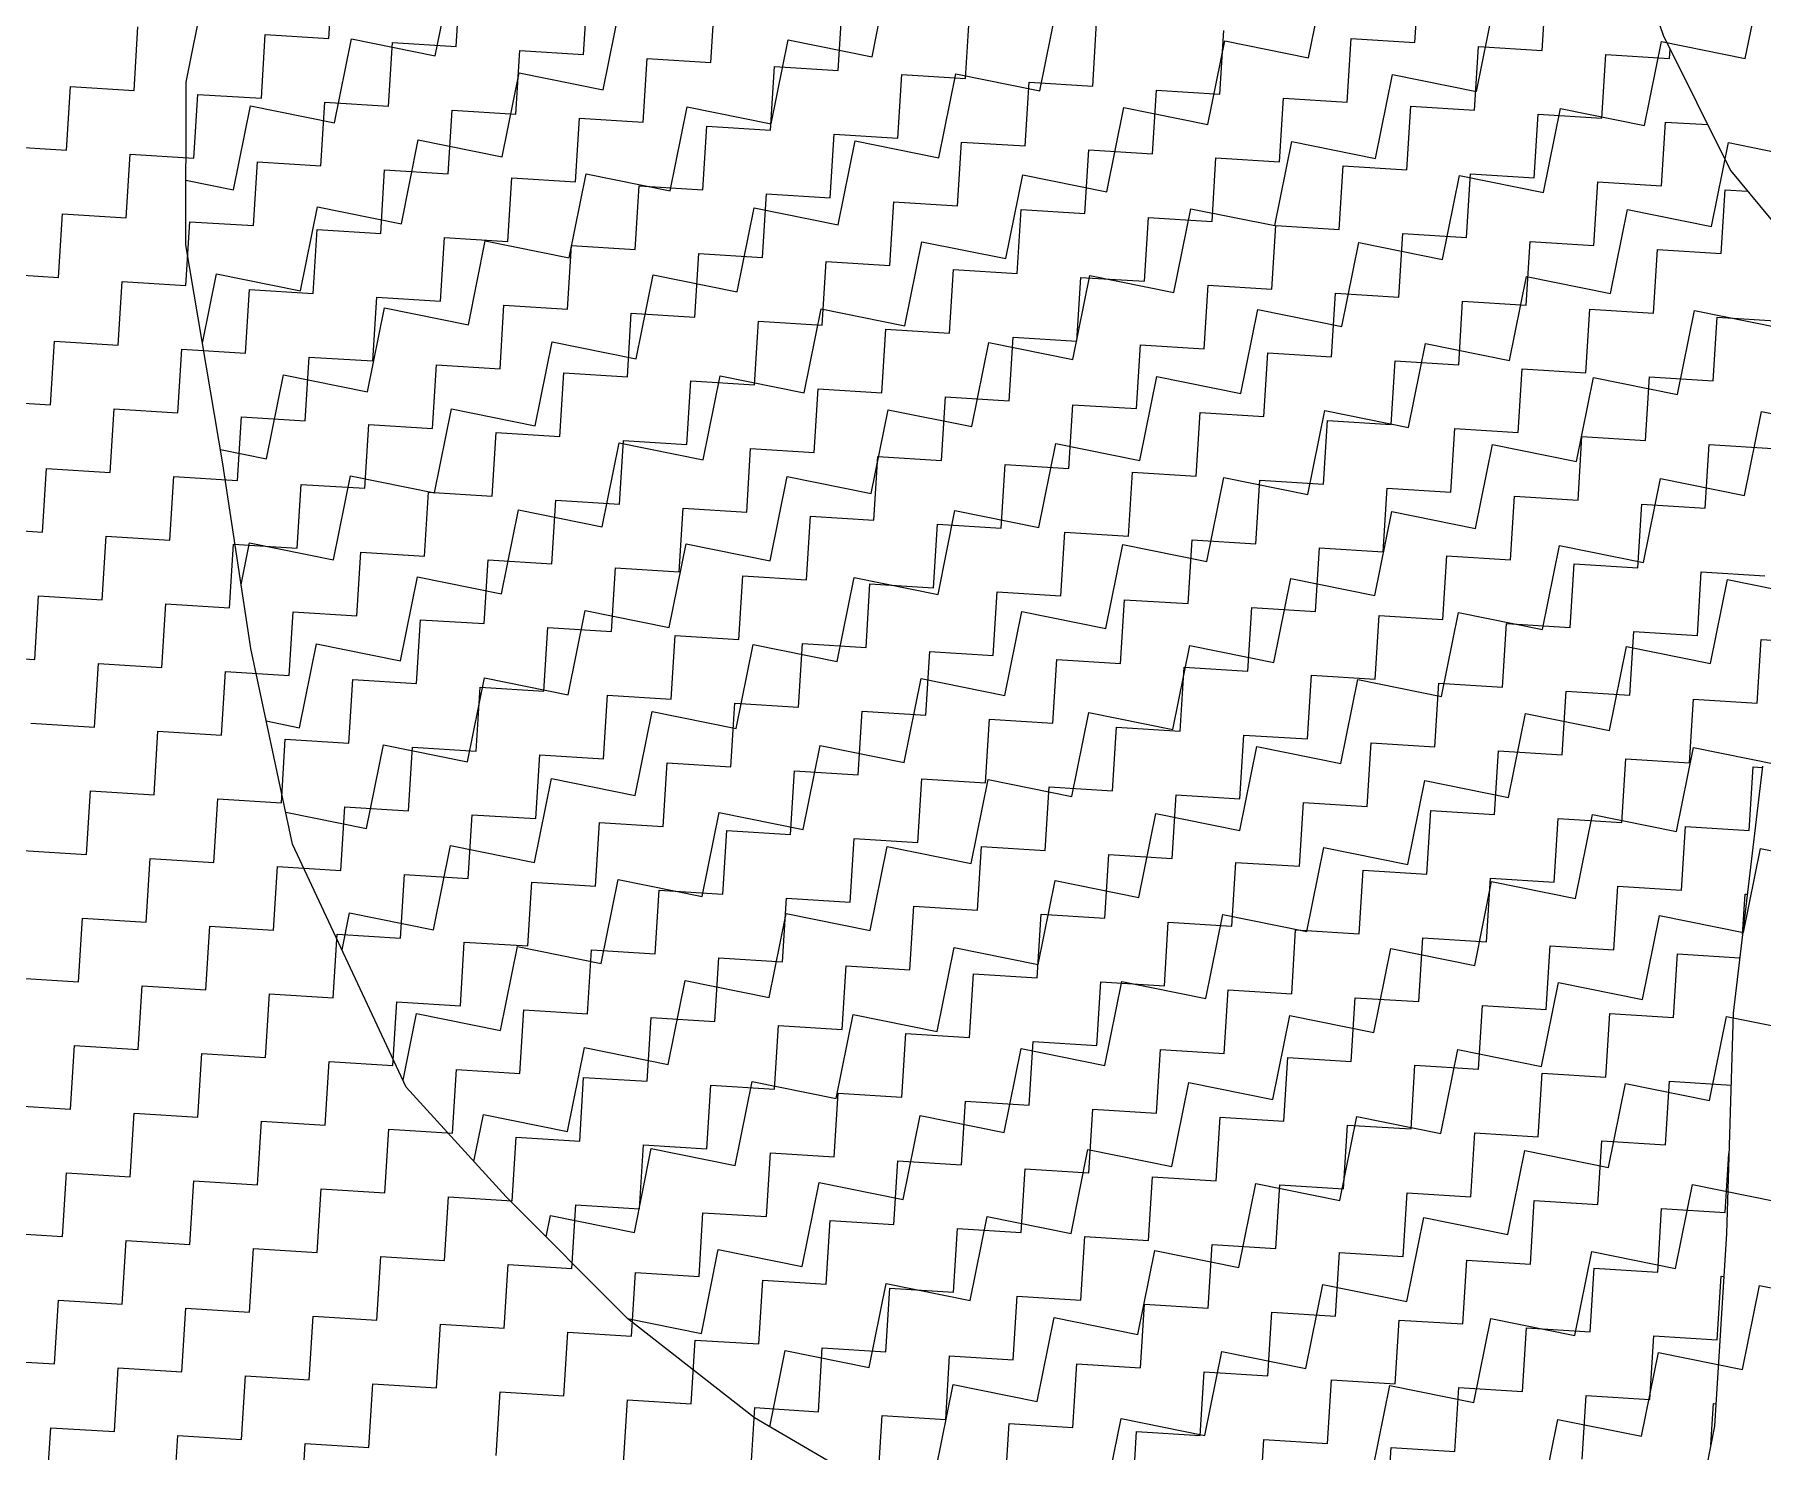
# Model space of a CAD drawing. Header units: metres. Extents: x 278801 to 279668, y 2074665 to 2075564.
# Drawn here: x 279615.87 to 279647.42, y 2075126.49 to 2075152.34 of the extents above; entities that cross this region are included whole.
import ezdxf

# ---------------------------------------------------------------- set-up
doc = ezdxf.new("R2010")
doc.units = ezdxf.units.M
doc.layers.add('POLY_HATCH', color=12, linetype='Continuous')

msp = doc.modelspace()

# ---------------------------------------------------------------- linework, layer by layer
at = {"layer": 'POLY_HATCH'}
for p, q in [((279644.535, 2075155.417), (279645.602, 2075152.327)), ((279618.638, 2075151.471), (279619.359, 2075155.038)), ((279645.602, 2075152.327), (279646.835, 2075149.856)), ((279618.632, 2075148.502), (279618.638, 2075151.471)), ((279646.835, 2075149.856), (279648.593, 2075147.731)), ((279619.309, 2075144.504), (279618.632, 2075148.502)), ((279619.816, 2075141.135), (279619.309, 2075144.504)), ((279620.58, 2075137.565), (279619.816, 2075141.135)), ((279647.417, 2075138.987), (279646.884, 2075134.485)), ((279622.656, 2075133.135), (279620.58, 2075137.565)), ((279646.884, 2075134.485), (279646.759, 2075130.462)), ((279624.48, 2075131.133), (279622.656, 2075133.135)), ((279626.703, 2075128.902), (279624.48, 2075131.133)), ((279646.759, 2075130.462), (279646.54, 2075126.948)), ((279629.013, 2075127.098), (279626.703, 2075128.902)), ((279634.861, 2075123.688), (279629.013, 2075127.098)), ((279646.54, 2075126.948), (279645.058, 2075119.357))]:
    msp.add_line(p, q, dxfattribs=at)
at = {"layer": 'POLY_HATCH', "linetype": 'Continuous'}
for p, q in [((279621.244, 2075152.265), (279621.317, 2075153.427)), ((279623.186, 2075151.951), (279623.496, 2075153.484)), ((279623.568, 2075152.12), (279623.641, 2075153.282)), ((279631.159, 2075151.934), (279631.468, 2075153.467)), ((279639.131, 2075151.917), (279639.441, 2075153.45)), ((279641.07, 2075152.195), (279641.143, 2075153.357)), ((279647.103, 2075151.901), (279647.413, 2075153.433)), ((279625.892, 2075151.975), (279625.965, 2075153.137)), ((279628.216, 2075151.83), (279628.289, 2075152.992)), ((279643.394, 2075152.05), (279643.467, 2075153.212)), ((279626.251, 2075151.332), (279626.561, 2075152.864)), ((279630.54, 2075151.685), (279630.613, 2075152.847)), ((279632.864, 2075151.54), (279632.936, 2075152.702)), ((279634.224, 2075151.315), (279634.533, 2075152.847)), ((279642.196, 2075151.298), (279642.506, 2075152.83)), ((279617.686, 2075151.321), (279617.758, 2075152.482)), ((279620.01, 2075151.176), (279620.082, 2075152.337)), ((279620.082, 2075152.337), (279621.244, 2075152.265)), ((279635.188, 2075151.395), (279635.26, 2075152.557)), ((279637.512, 2075151.25), (279637.584, 2075152.412)), ((279621.344, 2075150.729), (279621.654, 2075152.261)), ((279621.654, 2075152.261), (279623.186, 2075151.951)), ((279622.334, 2075151.031), (279622.406, 2075152.193)), ((279622.406, 2075152.193), (279623.568, 2075152.12)), ((279624.658, 2075150.886), (279624.73, 2075152.048)), ((279624.73, 2075152.048), (279625.892, 2075151.975)), ((279629.316, 2075150.712), (279629.626, 2075152.244)), ((279629.626, 2075152.244), (279631.159, 2075151.934)), ((279637.289, 2075150.695), (279637.599, 2075152.227)), ((279637.599, 2075152.227), (279639.131, 2075151.917)), ((279639.836, 2075151.105), (279639.908, 2075152.267)), ((279639.908, 2075152.267), (279641.07, 2075152.195)), ((279642.16, 2075150.96), (279642.232, 2075152.122)), ((279642.232, 2075152.122), (279643.394, 2075152.05)), ((279645.261, 2075150.678), (279645.571, 2075152.21)), ((279645.571, 2075152.21), (279647.103, 2075151.901)), ((279645.718, 2075151.905), (279645.729, 2075152.074)), ((279626.982, 2075150.741), (279627.054, 2075151.903)), ((279627.054, 2075151.903), (279628.216, 2075151.83)), ((279629.306, 2075150.596), (279629.378, 2075151.758)), ((279629.378, 2075151.758), (279630.54, 2075151.685)), ((279644.484, 2075150.815), (279644.556, 2075151.977)), ((279644.556, 2075151.977), (279645.718, 2075151.905)), ((279616.452, 2075150.231), (279616.524, 2075151.393)), ((279616.524, 2075151.393), (279617.686, 2075151.321)), ((279624.409, 2075150.109), (279624.719, 2075151.641)), ((279624.719, 2075151.641), (279626.251, 2075151.332)), ((279631.629, 2075150.451), (279631.702, 2075151.613)), ((279631.702, 2075151.613), (279632.864, 2075151.54)), ((279632.381, 2075150.092), (279632.691, 2075151.624)), ((279632.691, 2075151.624), (279634.224, 2075151.315)), ((279633.953, 2075150.306), (279634.026, 2075151.468)), ((279634.026, 2075151.468), (279635.188, 2075151.395)), ((279640.354, 2075150.075), (279640.664, 2075151.608)), ((279640.664, 2075151.608), (279642.196, 2075151.298)), ((279618.775, 2075150.086), (279618.848, 2075151.248)), ((279618.848, 2075151.248), (279620.01, 2075151.176)), ((279621.099, 2075149.941), (279621.172, 2075151.103)), ((279621.172, 2075151.103), (279622.334, 2075151.031)), ((279636.277, 2075150.161), (279636.35, 2075151.323)), ((279636.35, 2075151.323), (279637.512, 2075151.25)), ((279638.601, 2075150.016), (279638.674, 2075151.178)), ((279638.674, 2075151.178), (279639.836, 2075151.105)), ((279619.501, 2075149.506), (279619.811, 2075151.039)), ((279619.811, 2075151.039), (279621.344, 2075150.729)), ((279623.423, 2075149.796), (279623.496, 2075150.958)), ((279623.496, 2075150.958), (279624.658, 2075150.886)), ((279625.747, 2075149.651), (279625.82, 2075150.813)), ((279625.82, 2075150.813), (279626.982, 2075150.741)), ((279627.474, 2075149.489), (279627.784, 2075151.022)), ((279627.784, 2075151.022), (279629.316, 2075150.712)), ((279635.446, 2075149.472), (279635.756, 2075151.005)), ((279635.756, 2075151.005), (279637.289, 2075150.695)), ((279640.925, 2075149.871), (279640.998, 2075151.033)), ((279640.998, 2075151.033), (279642.16, 2075150.96)), ((279643.249, 2075149.726), (279643.322, 2075150.888)), ((279643.322, 2075150.888), (279644.484, 2075150.815)), ((279643.419, 2075149.455), (279643.729, 2075150.988)), ((279643.729, 2075150.988), (279645.261, 2075150.678)), ((279645.573, 2075149.581), (279645.646, 2075150.743)), ((279645.646, 2075150.743), (279646.417, 2075150.695)), ((279628.071, 2075149.506), (279628.144, 2075150.668)), ((279628.144, 2075150.668), (279629.306, 2075150.596)), ((279630.395, 2075149.361), (279630.468, 2075150.523)), ((279630.468, 2075150.523), (279631.629, 2075150.451)), ((279615.29, 2075150.304), (279616.452, 2075150.231)), ((279617.541, 2075148.997), (279617.613, 2075150.159)), ((279617.613, 2075150.159), (279618.775, 2075150.086)), ((279622.566, 2075148.886), (279622.876, 2075150.419)), ((279622.876, 2075150.419), (279624.409, 2075150.109)), ((279630.539, 2075148.869), (279630.849, 2075150.402)), ((279630.849, 2075150.402), (279632.381, 2075150.092)), ((279632.719, 2075149.216), (279632.791, 2075150.378)), ((279632.791, 2075150.378), (279633.953, 2075150.306)), ((279635.043, 2075149.071), (279635.115, 2075150.233)), ((279635.115, 2075150.233), (279636.277, 2075150.161)), ((279638.511, 2075148.852), (279638.821, 2075150.385)), ((279638.821, 2075150.385), (279640.354, 2075150.075)), ((279646.484, 2075148.835), (279646.794, 2075150.368)), ((279646.794, 2075150.368), (279648.326, 2075150.058)), ((279619.865, 2075148.852), (279619.937, 2075150.014)), ((279619.937, 2075150.014), (279621.099, 2075149.941)), ((279622.189, 2075148.707), (279622.261, 2075149.869)), ((279622.261, 2075149.869), (279623.423, 2075149.796)), ((279625.631, 2075148.266), (279625.941, 2075149.799)), ((279625.941, 2075149.799), (279627.474, 2075149.489)), ((279637.367, 2075148.926), (279637.439, 2075150.088)), ((279637.439, 2075150.088), (279638.601, 2075150.016)), ((279639.691, 2075148.781), (279639.763, 2075149.943)), ((279639.763, 2075149.943), (279640.925, 2075149.871)), ((279642.015, 2075148.636), (279642.087, 2075149.798)), ((279642.087, 2075149.798), (279643.249, 2075149.726)), ((279618.634, 2075149.681), (279619.501, 2075149.506)), ((279624.513, 2075148.562), (279624.585, 2075149.724)), ((279624.585, 2075149.724), (279625.747, 2075149.651)), ((279626.837, 2075148.417), (279626.909, 2075149.579)), ((279626.909, 2075149.579), (279628.071, 2075149.506)), ((279633.604, 2075148.25), (279633.914, 2075149.782)), ((279633.914, 2075149.782), (279635.446, 2075149.472)), ((279641.576, 2075148.233), (279641.886, 2075149.765)), ((279641.886, 2075149.765), (279643.419, 2075149.455)), ((279644.339, 2075148.491), (279644.411, 2075149.653)), ((279644.411, 2075149.653), (279645.573, 2075149.581)), ((279646.663, 2075148.346), (279646.735, 2075149.508)), ((279646.735, 2075149.508), (279647.144, 2075149.483)), ((279620.724, 2075147.664), (279621.034, 2075149.196)), ((279621.034, 2075149.196), (279622.566, 2075148.886)), ((279628.696, 2075147.647), (279629.006, 2075149.179)), ((279629.006, 2075149.179), (279630.539, 2075148.869)), ((279629.161, 2075148.272), (279629.233, 2075149.434)), ((279629.233, 2075149.434), (279630.395, 2075149.361)), ((279631.485, 2075148.127), (279631.557, 2075149.289)), ((279631.557, 2075149.289), (279632.719, 2075149.216)), ((279616.307, 2075147.907), (279616.379, 2075149.069)), ((279616.379, 2075149.069), (279617.541, 2075148.997)), ((279618.63, 2075147.762), (279618.703, 2075148.924)), ((279618.703, 2075148.924), (279619.865, 2075148.852)), ((279633.808, 2075147.982), (279633.881, 2075149.144)), ((279633.881, 2075149.144), (279635.043, 2075149.071)), ((279636.132, 2075147.837), (279636.205, 2075148.999)), ((279636.205, 2075148.999), (279637.367, 2075148.926)), ((279636.669, 2075147.63), (279636.979, 2075149.162)), ((279636.979, 2075149.162), (279638.511, 2075148.852)), ((279638.456, 2075147.692), (279638.529, 2075148.854)), ((279638.529, 2075148.854), (279639.691, 2075148.781)), ((279644.641, 2075147.613), (279644.951, 2075149.145)), ((279644.951, 2075149.145), (279646.484, 2075148.835)), ((279620.954, 2075147.617), (279621.027, 2075148.779)), ((279621.027, 2075148.779), (279622.189, 2075148.707)), ((279623.278, 2075147.472), (279623.351, 2075148.634)), ((279623.351, 2075148.634), (279624.513, 2075148.562)), ((279623.789, 2075147.044), (279624.099, 2075148.576)), ((279624.099, 2075148.576), (279625.631, 2075148.266)), ((279631.761, 2075147.027), (279632.071, 2075148.559)), ((279632.071, 2075148.559), (279633.604, 2075148.25)), ((279639.734, 2075147.01), (279640.044, 2075148.543)), ((279640.044, 2075148.543), (279641.576, 2075148.233)), ((279640.78, 2075147.547), (279640.853, 2075148.709)), ((279640.853, 2075148.709), (279642.015, 2075148.636)), ((279643.104, 2075147.402), (279643.177, 2075148.564)), ((279643.177, 2075148.564), (279644.339, 2075148.491)), ((279625.602, 2075147.327), (279625.675, 2075148.489)), ((279625.675, 2075148.489), (279626.837, 2075148.417)), ((279627.926, 2075147.182), (279627.999, 2075148.344)), ((279627.999, 2075148.344), (279629.161, 2075148.272)), ((279645.428, 2075147.257), (279645.501, 2075148.419)), ((279645.501, 2075148.419), (279646.663, 2075148.346)), ((279615.145, 2075147.98), (279616.307, 2075147.907)), ((279618.936, 2075146.709), (279619.191, 2075147.974)), ((279619.191, 2075147.974), (279620.724, 2075147.664)), ((279626.854, 2075146.424), (279627.164, 2075147.957)), ((279627.164, 2075147.957), (279628.696, 2075147.647)), ((279630.25, 2075147.037), (279630.323, 2075148.199)), ((279630.323, 2075148.199), (279631.485, 2075148.127)), ((279632.574, 2075146.892), (279632.646, 2075148.054)), ((279632.646, 2075148.054), (279633.808, 2075147.982)), ((279634.826, 2075146.407), (279635.136, 2075147.94)), ((279634.898, 2075146.747), (279634.97, 2075147.909)), ((279634.97, 2075147.909), (279636.132, 2075147.837)), ((279635.136, 2075147.94), (279636.669, 2075147.63)), ((279642.799, 2075146.39), (279643.109, 2075147.923)), ((279643.109, 2075147.923), (279644.641, 2075147.613)), ((279617.396, 2075146.673), (279617.469, 2075147.835)), ((279617.469, 2075147.835), (279618.63, 2075147.762)), ((279619.72, 2075146.528), (279619.792, 2075147.69)), ((279619.792, 2075147.69), (279620.954, 2075147.617)), ((279637.222, 2075146.602), (279637.294, 2075147.764)), ((279637.294, 2075147.764), (279638.456, 2075147.692)), ((279639.546, 2075146.457), (279639.618, 2075147.619)), ((279639.618, 2075147.619), (279640.78, 2075147.547)), ((279621.947, 2075145.821), (279622.256, 2075147.354)), ((279622.044, 2075146.383), (279622.116, 2075147.545)), ((279622.116, 2075147.545), (279623.278, 2075147.472)), ((279622.256, 2075147.354), (279623.789, 2075147.044)), ((279624.368, 2075146.238), (279624.44, 2075147.4)), ((279624.44, 2075147.4), (279625.602, 2075147.327)), ((279629.919, 2075145.804), (279630.229, 2075147.337)), ((279630.229, 2075147.337), (279631.761, 2075147.027)), ((279637.891, 2075145.787), (279638.201, 2075147.32)), ((279638.201, 2075147.32), (279639.734, 2075147.01)), ((279641.87, 2075146.312), (279641.942, 2075147.474)), ((279641.942, 2075147.474), (279643.104, 2075147.402)), ((279644.194, 2075146.167), (279644.266, 2075147.329)), ((279644.266, 2075147.329), (279645.428, 2075147.257)), ((279645.864, 2075145.77), (279646.174, 2075147.303)), ((279646.174, 2075147.303), (279647.706, 2075146.993)), ((279626.692, 2075146.093), (279626.764, 2075147.255)), ((279626.764, 2075147.255), (279627.926, 2075147.182)), ((279629.016, 2075145.948), (279629.088, 2075147.11)), ((279629.088, 2075147.11), (279630.25, 2075147.037)), ((279631.34, 2075145.803), (279631.412, 2075146.965)), ((279631.412, 2075146.965), (279632.574, 2075146.892)), ((279646.518, 2075146.023), (279646.59, 2075147.184)), ((279646.59, 2075147.184), (279647.752, 2075147.112)), ((279616.162, 2075145.583), (279616.234, 2075146.745)), ((279616.234, 2075146.745), (279617.396, 2075146.673)), ((279625.012, 2075145.201), (279625.321, 2075146.734)), ((279625.321, 2075146.734), (279626.854, 2075146.424)), ((279632.984, 2075145.185), (279633.294, 2075146.717)), ((279633.294, 2075146.717), (279634.826, 2075146.407)), ((279633.663, 2075145.658), (279633.736, 2075146.82)), ((279633.736, 2075146.82), (279634.898, 2075146.747)), ((279635.987, 2075145.513), (279636.06, 2075146.675)), ((279636.06, 2075146.675), (279637.222, 2075146.602)), ((279640.956, 2075145.168), (279641.266, 2075146.7)), ((279641.266, 2075146.7), (279642.799, 2075146.39)), ((279618.486, 2075145.438), (279618.558, 2075146.6)), ((279618.558, 2075146.6), (279619.72, 2075146.528)), ((279620.809, 2075145.293), (279620.882, 2075146.455)), ((279620.882, 2075146.455), (279622.044, 2075146.383)), ((279638.311, 2075145.368), (279638.384, 2075146.53)), ((279638.384, 2075146.53), (279639.546, 2075146.457)), ((279640.635, 2075145.223), (279640.708, 2075146.385)), ((279640.708, 2075146.385), (279641.87, 2075146.312)), ((279620.104, 2075144.599), (279620.414, 2075146.131)), ((279620.414, 2075146.131), (279621.947, 2075145.821)), ((279623.133, 2075145.148), (279623.206, 2075146.31)), ((279623.206, 2075146.31), (279624.368, 2075146.238)), ((279625.457, 2075145.003), (279625.53, 2075146.165)), ((279625.53, 2075146.165), (279626.692, 2075146.093)), ((279627.781, 2075144.858), (279627.854, 2075146.02)), ((279627.854, 2075146.02), (279629.016, 2075145.948)), ((279628.077, 2075144.582), (279628.387, 2075146.114)), ((279628.387, 2075146.114), (279629.919, 2075145.804)), ((279636.049, 2075144.565), (279636.359, 2075146.097)), ((279636.359, 2075146.097), (279637.891, 2075145.787)), ((279642.959, 2075145.078), (279643.032, 2075146.24)), ((279643.032, 2075146.24), (279644.194, 2075146.167)), ((279644.022, 2075144.548), (279644.331, 2075146.08)), ((279644.331, 2075146.08), (279645.864, 2075145.77)), ((279645.283, 2075144.933), (279645.356, 2075146.095)), ((279645.356, 2075146.095), (279646.518, 2075146.023)), ((279630.105, 2075144.713), (279630.178, 2075145.875)), ((279630.178, 2075145.875), (279631.34, 2075145.803)), ((279632.429, 2075144.568), (279632.502, 2075145.73)), ((279632.502, 2075145.73), (279633.663, 2075145.658)), ((279615, 2075145.656), (279616.162, 2075145.583)), ((279617.251, 2075144.349), (279617.324, 2075145.511)), ((279617.324, 2075145.511), (279618.486, 2075145.438)), ((279623.169, 2075143.979), (279623.479, 2075145.511)), ((279623.479, 2075145.511), (279625.012, 2075145.201)), ((279631.142, 2075143.962), (279631.452, 2075145.494)), ((279631.452, 2075145.494), (279632.984, 2075145.185)), ((279634.753, 2075144.423), (279634.825, 2075145.585)), ((279634.825, 2075145.585), (279635.987, 2075145.513)), ((279637.077, 2075144.278), (279637.149, 2075145.44)), ((279637.149, 2075145.44), (279638.311, 2075145.368)), ((279639.114, 2075143.945), (279639.424, 2075145.478)), ((279639.424, 2075145.478), (279640.956, 2075145.168)), ((279647.087, 2075143.928), (279647.396, 2075145.461)), ((279647.396, 2075145.461), (279648.929, 2075145.151)), ((279619.575, 2075144.204), (279619.647, 2075145.366)), ((279619.647, 2075145.366), (279620.809, 2075145.293)), ((279621.899, 2075144.059), (279621.971, 2075145.221)), ((279621.971, 2075145.221), (279623.133, 2075145.148)), ((279624.223, 2075143.914), (279624.295, 2075145.076)), ((279624.295, 2075145.076), (279625.457, 2075145.003)), ((279639.401, 2075144.133), (279639.473, 2075145.295)), ((279639.473, 2075145.295), (279640.635, 2075145.223)), ((279641.725, 2075143.989), (279641.797, 2075145.15)), ((279641.797, 2075145.15), (279642.959, 2075145.078)), ((279619.264, 2075144.768), (279620.104, 2075144.599)), ((279626.234, 2075143.359), (279626.544, 2075144.892)), ((279626.544, 2075144.892), (279628.077, 2075144.582)), ((279626.547, 2075143.769), (279626.619, 2075144.931)), ((279626.619, 2075144.931), (279627.781, 2075144.858)), ((279628.871, 2075143.624), (279628.943, 2075144.786)), ((279628.943, 2075144.786), (279630.105, 2075144.713)), ((279634.207, 2075143.342), (279634.517, 2075144.875)), ((279634.517, 2075144.875), (279636.049, 2075144.565)), ((279642.179, 2075143.325), (279642.489, 2075144.858)), ((279642.489, 2075144.858), (279644.022, 2075144.548)), ((279644.049, 2075143.844), (279644.121, 2075145.006)), ((279644.121, 2075145.006), (279645.283, 2075144.933)), ((279646.373, 2075143.699), (279646.445, 2075144.861)), ((279646.445, 2075144.861), (279647.607, 2075144.788)), ((279631.195, 2075143.479), (279631.267, 2075144.641)), ((279631.267, 2075144.641), (279632.429, 2075144.568)), ((279633.519, 2075143.334), (279633.591, 2075144.496)), ((279633.591, 2075144.496), (279634.753, 2075144.423)), ((279616.017, 2075143.259), (279616.089, 2075144.421)), ((279616.089, 2075144.421), (279617.251, 2075144.349)), ((279618.341, 2075143.114), (279618.413, 2075144.276)), ((279618.413, 2075144.276), (279619.575, 2075144.204)), ((279620.664, 2075142.969), (279620.737, 2075144.131)), ((279620.737, 2075144.131), (279621.899, 2075144.059)), ((279621.327, 2075142.756), (279621.637, 2075144.289)), ((279621.637, 2075144.289), (279623.169, 2075143.979)), ((279629.299, 2075142.739), (279629.609, 2075144.272)), ((279629.609, 2075144.272), (279631.142, 2075143.962)), ((279635.842, 2075143.189), (279635.915, 2075144.351)), ((279635.915, 2075144.351), (279637.077, 2075144.278)), ((279637.272, 2075142.722), (279637.582, 2075144.255)), ((279637.582, 2075144.255), (279639.114, 2075143.945)), ((279638.166, 2075143.044), (279638.239, 2075144.206)), ((279638.239, 2075144.206), (279639.401, 2075144.133)), ((279645.244, 2075142.705), (279645.554, 2075144.238)), ((279645.554, 2075144.238), (279647.087, 2075143.928)), ((279622.988, 2075142.824), (279623.061, 2075143.986)), ((279623.061, 2075143.986), (279624.223, 2075143.914)), ((279625.312, 2075142.679), (279625.385, 2075143.841)), ((279625.385, 2075143.841), (279626.547, 2075143.769)), ((279640.49, 2075142.899), (279640.563, 2075144.061)), ((279640.563, 2075144.061), (279641.725, 2075143.989)), ((279642.814, 2075142.754), (279642.887, 2075143.916)), ((279642.887, 2075143.916), (279644.049, 2075143.844)), ((279624.392, 2075142.136), (279624.702, 2075143.669)), ((279624.702, 2075143.669), (279626.234, 2075143.359)), ((279627.636, 2075142.534), (279627.709, 2075143.696)), ((279627.709, 2075143.696), (279628.871, 2075143.624)), ((279629.96, 2075142.389), (279630.033, 2075143.551)), ((279630.033, 2075143.551), (279631.195, 2075143.479)), ((279632.364, 2075142.12), (279632.674, 2075143.652)), ((279632.674, 2075143.652), (279634.207, 2075143.342)), ((279640.337, 2075142.103), (279640.647, 2075143.635)), ((279640.647, 2075143.635), (279642.179, 2075143.325)), ((279645.138, 2075142.609), (279645.211, 2075143.771)), ((279645.211, 2075143.771), (279646.373, 2075143.699)), ((279614.855, 2075143.332), (279616.017, 2075143.259)), ((279617.106, 2075142.025), (279617.179, 2075143.187)), ((279617.179, 2075143.187), (279618.341, 2075143.114)), ((279632.284, 2075142.244), (279632.357, 2075143.406)), ((279632.357, 2075143.406), (279633.519, 2075143.334)), ((279634.608, 2075142.1), (279634.68, 2075143.261)), ((279634.68, 2075143.261), (279635.842, 2075143.189)), ((279619.43, 2075141.88), (279619.503, 2075143.042)), ((279619.503, 2075143.042), (279620.664, 2075142.969)), ((279619.64, 2075142.305), (279619.794, 2075143.066)), ((279619.794, 2075143.066), (279621.327, 2075142.756)), ((279621.754, 2075141.735), (279621.826, 2075142.897)), ((279621.826, 2075142.897), (279622.988, 2075142.824)), ((279627.457, 2075141.517), (279627.767, 2075143.049)), ((279627.767, 2075143.049), (279629.299, 2075142.739)), ((279635.429, 2075141.5), (279635.739, 2075143.032)), ((279635.739, 2075143.032), (279637.272, 2075142.722)), ((279636.932, 2075141.955), (279637.004, 2075143.117)), ((279637.004, 2075143.117), (279638.166, 2075143.044)), ((279639.256, 2075141.81), (279639.328, 2075142.972)), ((279639.328, 2075142.972), (279640.49, 2075142.899)), ((279643.402, 2075141.483), (279643.712, 2075143.015)), ((279643.712, 2075143.015), (279645.244, 2075142.705)), ((279624.078, 2075141.59), (279624.15, 2075142.752)), ((279624.15, 2075142.752), (279625.312, 2075142.679)), ((279626.402, 2075141.445), (279626.474, 2075142.607)), ((279626.474, 2075142.607), (279627.636, 2075142.534)), ((279641.58, 2075141.665), (279641.652, 2075142.827)), ((279641.652, 2075142.827), (279642.814, 2075142.754)), ((279643.904, 2075141.52), (279643.976, 2075142.682)), ((279643.976, 2075142.682), (279645.138, 2075142.609)), ((279622.549, 2075140.914), (279622.859, 2075142.446)), ((279622.859, 2075142.446), (279624.392, 2075142.136)), ((279628.726, 2075141.3), (279628.798, 2075142.462)), ((279628.798, 2075142.462), (279629.96, 2075142.389)), ((279630.522, 2075140.897), (279630.832, 2075142.429)), ((279630.832, 2075142.429), (279632.364, 2075142.12)), ((279631.05, 2075141.155), (279631.122, 2075142.317)), ((279631.122, 2075142.317), (279632.284, 2075142.244)), ((279638.494, 2075140.88), (279638.804, 2075142.412)), ((279638.804, 2075142.412), (279640.337, 2075142.103)), ((279646.228, 2075141.375), (279646.3, 2075142.537)), ((279646.3, 2075142.537), (279647.462, 2075142.464)), ((279646.467, 2075140.863), (279646.777, 2075142.396)), ((279646.777, 2075142.396), (279648.309, 2075142.086)), ((279615.872, 2075140.935), (279615.944, 2075142.097)), ((279615.944, 2075142.097), (279617.106, 2075142.025)), ((279618.196, 2075140.79), (279618.268, 2075141.952)), ((279618.268, 2075141.952), (279619.43, 2075141.88)), ((279633.374, 2075141.01), (279633.446, 2075142.172)), ((279633.446, 2075142.172), (279634.608, 2075142.1)), ((279635.697, 2075140.865), (279635.77, 2075142.027)), ((279635.77, 2075142.027), (279636.932, 2075141.955)), ((279620.519, 2075140.645), (279620.592, 2075141.807)), ((279620.592, 2075141.807), (279621.754, 2075141.735)), ((279622.843, 2075140.5), (279622.916, 2075141.662)), ((279622.916, 2075141.662), (279624.078, 2075141.59)), ((279625.614, 2075140.294), (279625.924, 2075141.827)), ((279625.924, 2075141.827), (279627.457, 2075141.517)), ((279633.587, 2075140.277), (279633.897, 2075141.81)), ((279633.897, 2075141.81), (279635.429, 2075141.5)), ((279638.021, 2075140.72), (279638.094, 2075141.882)), ((279638.094, 2075141.882), (279639.256, 2075141.81)), ((279640.345, 2075140.575), (279640.418, 2075141.737)), ((279640.418, 2075141.737), (279641.58, 2075141.665)), ((279641.559, 2075140.26), (279641.869, 2075141.793)), ((279641.869, 2075141.793), (279643.402, 2075141.483)), ((279642.669, 2075140.43), (279642.742, 2075141.592)), ((279642.742, 2075141.592), (279643.904, 2075141.52)), ((279625.167, 2075140.355), (279625.24, 2075141.517)), ((279625.24, 2075141.517), (279626.402, 2075141.445)), ((279627.491, 2075140.21), (279627.564, 2075141.372)), ((279627.564, 2075141.372), (279628.726, 2075141.3)), ((279644.993, 2075140.285), (279645.066, 2075141.447)), ((279645.066, 2075141.447), (279646.228, 2075141.375)), ((279647.317, 2075140.14), (279647.39, 2075141.302)), ((279647.39, 2075141.302), (279648.299, 2075141.245)), ((279614.71, 2075141.008), (279615.872, 2075140.935)), ((279620.707, 2075139.691), (279621.017, 2075141.224)), ((279621.017, 2075141.224), (279622.549, 2075140.914)), ((279628.679, 2075139.674), (279628.989, 2075141.207)), ((279628.989, 2075141.207), (279630.522, 2075140.897)), ((279629.815, 2075140.066), (279629.888, 2075141.227)), ((279629.888, 2075141.227), (279631.05, 2075141.155)), ((279632.139, 2075139.921), (279632.212, 2075141.083)), ((279632.212, 2075141.083), (279633.374, 2075141.01)), ((279636.652, 2075139.657), (279636.962, 2075141.19)), ((279636.962, 2075141.19), (279638.494, 2075140.88)), ((279644.624, 2075139.64), (279644.934, 2075141.173)), ((279644.934, 2075141.173), (279646.467, 2075140.863)), ((279616.961, 2075139.701), (279617.034, 2075140.863)), ((279617.034, 2075140.863), (279618.196, 2075140.79)), ((279619.285, 2075139.556), (279619.358, 2075140.718)), ((279619.358, 2075140.718), (279620.519, 2075140.645)), ((279634.463, 2075139.776), (279634.536, 2075140.938)), ((279634.536, 2075140.938), (279635.697, 2075140.865)), ((279636.787, 2075139.631), (279636.859, 2075140.793)), ((279636.859, 2075140.793), (279638.021, 2075140.72)), ((279639.111, 2075139.486), (279639.183, 2075140.648)), ((279639.183, 2075140.648), (279640.345, 2075140.575)), ((279621.609, 2075139.411), (279621.681, 2075140.573)), ((279621.681, 2075140.573), (279622.843, 2075140.5)), ((279623.772, 2075139.071), (279624.082, 2075140.604)), ((279623.933, 2075139.266), (279624.005, 2075140.428)), ((279624.005, 2075140.428), (279625.167, 2075140.355)), ((279624.082, 2075140.604), (279625.614, 2075140.294)), ((279631.744, 2075139.055), (279632.054, 2075140.587)), ((279632.054, 2075140.587), (279633.587, 2075140.277)), ((279639.717, 2075139.038), (279640.027, 2075140.57)), ((279640.027, 2075140.57), (279641.559, 2075140.26)), ((279641.435, 2075139.341), (279641.507, 2075140.503)), ((279641.507, 2075140.503), (279642.669, 2075140.43)), ((279643.759, 2075139.196), (279643.831, 2075140.358)), ((279643.831, 2075140.358), (279644.993, 2075140.285)), ((279626.257, 2075139.121), (279626.329, 2075140.283)), ((279626.329, 2075140.283), (279627.491, 2075140.21)), ((279628.581, 2075138.976), (279628.653, 2075140.138)), ((279628.653, 2075140.138), (279629.815, 2075140.066)), ((279646.083, 2075139.051), (279646.155, 2075140.213)), ((279646.155, 2075140.213), (279647.317, 2075140.14)), ((279615.799, 2075139.773), (279616.961, 2075139.701)), ((279620.099, 2075139.814), (279620.707, 2075139.691)), ((279626.837, 2075138.452), (279627.147, 2075139.984)), ((279627.147, 2075139.984), (279628.679, 2075139.674)), ((279630.905, 2075138.831), (279630.977, 2075139.993)), ((279630.977, 2075139.993), (279632.139, 2075139.921)), ((279633.229, 2075138.686), (279633.301, 2075139.848)), ((279633.301, 2075139.848), (279634.463, 2075139.776)), ((279634.81, 2075138.435), (279635.119, 2075139.967)), ((279635.119, 2075139.967), (279636.652, 2075139.657)), ((279635.552, 2075138.541), (279635.625, 2075139.703)), ((279635.625, 2075139.703), (279636.787, 2075139.631)), ((279642.782, 2075138.418), (279643.092, 2075139.95)), ((279643.092, 2075139.95), (279644.624, 2075139.64)), ((279618.051, 2075138.466), (279618.123, 2075139.628)), ((279618.123, 2075139.628), (279619.285, 2075139.556)), ((279620.375, 2075138.321), (279620.447, 2075139.483)), ((279620.447, 2075139.483), (279621.609, 2075139.411)), ((279637.876, 2075138.396), (279637.949, 2075139.558)), ((279637.949, 2075139.558), (279639.111, 2075139.486)), ((279640.2, 2075138.251), (279640.273, 2075139.413)), ((279640.273, 2075139.413), (279641.435, 2075139.341)), ((279621.93, 2075137.849), (279622.24, 2075139.381)), ((279622.24, 2075139.381), (279623.772, 2075139.071)), ((279622.698, 2075138.177), (279622.771, 2075139.338)), ((279622.771, 2075139.338), (279623.933, 2075139.266)), ((279625.022, 2075138.032), (279625.095, 2075139.194)), ((279625.095, 2075139.194), (279626.257, 2075139.121)), ((279629.902, 2075137.832), (279630.212, 2075139.364)), ((279630.212, 2075139.364), (279631.744, 2075139.055)), ((279637.875, 2075137.815), (279638.184, 2075139.347)), ((279638.184, 2075139.347), (279639.717, 2075139.038)), ((279642.524, 2075138.106), (279642.597, 2075139.268)), ((279642.597, 2075139.268), (279643.759, 2075139.196)), ((279644.848, 2075137.961), (279644.921, 2075139.123)), ((279644.921, 2075139.123), (279646.083, 2075139.051)), ((279645.847, 2075137.798), (279646.157, 2075139.331)), ((279646.157, 2075139.331), (279647.689, 2075139.021)), ((279624.995, 2075137.229), (279625.305, 2075138.762)), ((279625.305, 2075138.762), (279626.837, 2075138.452)), ((279627.346, 2075137.887), (279627.419, 2075139.049)), ((279627.419, 2075139.049), (279628.581, 2075138.976)), ((279629.67, 2075137.742), (279629.743, 2075138.904)), ((279629.743, 2075138.904), (279630.905, 2075138.831)), ((279631.994, 2075137.597), (279632.067, 2075138.759)), ((279632.067, 2075138.759), (279633.229, 2075138.686)), ((279647.172, 2075137.816), (279647.245, 2075138.978)), ((279647.245, 2075138.978), (279647.415, 2075138.968)), ((279616.816, 2075137.377), (279616.889, 2075138.539)), ((279616.889, 2075138.539), (279618.051, 2075138.466)), ((279632.967, 2075137.212), (279633.277, 2075138.745)), ((279633.277, 2075138.745), (279634.81, 2075138.435)), ((279634.318, 2075137.452), (279634.391, 2075138.614)), ((279634.391, 2075138.614), (279635.552, 2075138.541)), ((279636.642, 2075137.307), (279636.714, 2075138.469)), ((279636.714, 2075138.469), (279637.876, 2075138.396)), ((279640.94, 2075137.195), (279641.249, 2075138.728)), ((279641.249, 2075138.728), (279642.782, 2075138.418)), ((279619.14, 2075137.232), (279619.213, 2075138.394)), ((279619.213, 2075138.394), (279620.375, 2075138.321)), ((279620.456, 2075138.147), (279621.93, 2075137.849)), ((279621.464, 2075137.087), (279621.536, 2075138.249)), ((279621.536, 2075138.249), (279622.698, 2075138.177)), ((279628.06, 2075136.609), (279628.37, 2075138.142)), ((279628.37, 2075138.142), (279629.902, 2075137.832)), ((279636.032, 2075136.592), (279636.342, 2075138.125)), ((279636.342, 2075138.125), (279637.875, 2075137.815)), ((279638.966, 2075137.162), (279639.038, 2075138.324)), ((279639.038, 2075138.324), (279640.2, 2075138.251)), ((279641.29, 2075137.017), (279641.362, 2075138.179)), ((279641.362, 2075138.179), (279642.524, 2075138.106)), ((279623.788, 2075136.942), (279623.86, 2075138.104)), ((279623.86, 2075138.104), (279625.022, 2075138.032)), ((279626.112, 2075136.797), (279626.184, 2075137.959)), ((279626.184, 2075137.959), (279627.346, 2075137.887)), ((279628.436, 2075136.652), (279628.508, 2075137.814)), ((279628.508, 2075137.814), (279629.67, 2075137.742)), ((279643.614, 2075136.872), (279643.686, 2075138.034)), ((279643.686, 2075138.034), (279644.848, 2075137.961)), ((279644.005, 2075136.575), (279644.314, 2075138.108)), ((279644.314, 2075138.108), (279645.847, 2075137.798)), ((279645.938, 2075136.727), (279646.01, 2075137.889)), ((279646.01, 2075137.889), (279647.172, 2075137.816)), ((279623.152, 2075136.006), (279623.462, 2075137.539)), ((279623.462, 2075137.539), (279624.995, 2075137.229)), ((279630.76, 2075136.507), (279630.832, 2075137.669)), ((279630.832, 2075137.669), (279631.994, 2075137.597)), ((279631.125, 2075135.989), (279631.435, 2075137.522)), ((279631.435, 2075137.522), (279632.967, 2075137.212)), ((279633.084, 2075136.362), (279633.156, 2075137.524)), ((279633.156, 2075137.524), (279634.318, 2075137.452)), ((279639.097, 2075135.973), (279639.407, 2075137.505)), ((279639.407, 2075137.505), (279640.94, 2075137.195)), ((279615.654, 2075137.449), (279616.816, 2075137.377)), ((279617.906, 2075136.143), (279617.978, 2075137.304)), ((279617.978, 2075137.304), (279619.14, 2075137.232)), ((279635.408, 2075136.217), (279635.48, 2075137.379)), ((279635.48, 2075137.379), (279636.642, 2075137.307)), ((279637.731, 2075136.072), (279637.804, 2075137.234)), ((279637.804, 2075137.234), (279638.966, 2075137.162)), ((279647.07, 2075135.956), (279647.379, 2075137.488)), ((279647.379, 2075137.488), (279648.912, 2075137.178)), ((279620.23, 2075135.998), (279620.302, 2075137.16)), ((279620.302, 2075137.16), (279621.464, 2075137.087)), ((279622.553, 2075135.853), (279622.626, 2075137.015)), ((279622.626, 2075137.015), (279623.788, 2075136.942)), ((279624.877, 2075135.708), (279624.95, 2075136.87)), ((279624.95, 2075136.87), (279626.112, 2075136.797)), ((279626.217, 2075135.387), (279626.527, 2075136.919)), ((279626.527, 2075136.919), (279628.06, 2075136.609)), ((279634.19, 2075135.37), (279634.5, 2075136.902)), ((279634.5, 2075136.902), (279636.032, 2075136.592)), ((279640.055, 2075135.927), (279640.128, 2075137.089)), ((279640.128, 2075137.089), (279641.29, 2075137.017)), ((279642.162, 2075135.353), (279642.472, 2075136.885)), ((279642.379, 2075135.782), (279642.452, 2075136.944)), ((279642.452, 2075136.944), (279643.614, 2075136.872)), ((279642.472, 2075136.885), (279644.005, 2075136.575)), ((279627.201, 2075135.563), (279627.274, 2075136.725)), ((279627.274, 2075136.725), (279628.436, 2075136.652)), ((279629.525, 2075135.418), (279629.598, 2075136.58)), ((279629.598, 2075136.58), (279630.76, 2075136.507)), ((279644.703, 2075135.637), (279644.776, 2075136.799)), ((279644.776, 2075136.799), (279645.938, 2075136.727)), ((279647.054, 2075135.918), (279647.1, 2075136.654)), ((279647.1, 2075136.654), (279647.141, 2075136.652)), ((279621.483, 2075135.639), (279621.62, 2075136.316)), ((279621.62, 2075136.316), (279623.152, 2075136.006)), ((279629.282, 2075134.767), (279629.592, 2075136.299)), ((279629.592, 2075136.299), (279631.125, 2075135.989)), ((279631.849, 2075135.273), (279631.922, 2075136.435)), ((279631.922, 2075136.435), (279633.084, 2075136.362)), ((279634.173, 2075135.128), (279634.246, 2075136.29)), ((279634.246, 2075136.29), (279635.408, 2075136.217)), ((279637.255, 2075134.75), (279637.565, 2075136.282)), ((279637.565, 2075136.282), (279639.097, 2075135.973)), ((279645.227, 2075134.733), (279645.537, 2075136.266)), ((279645.537, 2075136.266), (279647.07, 2075135.956)), ((279616.671, 2075135.053), (279616.744, 2075136.215)), ((279616.744, 2075136.215), (279617.906, 2075136.143)), ((279618.995, 2075134.908), (279619.068, 2075136.07)), ((279619.068, 2075136.07), (279620.23, 2075135.998)), ((279621.319, 2075134.763), (279621.392, 2075135.925)), ((279621.392, 2075135.925), (279622.553, 2075135.853)), ((279636.497, 2075134.983), (279636.569, 2075136.145)), ((279636.569, 2075136.145), (279637.731, 2075136.072)), ((279638.821, 2075134.838), (279638.893, 2075136)), ((279638.893, 2075136), (279640.055, 2075135.927)), ((279623.643, 2075134.618), (279623.715, 2075135.78)), ((279623.715, 2075135.78), (279624.877, 2075135.708)), ((279624.375, 2075134.164), (279624.685, 2075135.697)), ((279624.685, 2075135.697), (279626.217, 2075135.387)), ((279625.967, 2075134.473), (279626.039, 2075135.635)), ((279626.039, 2075135.635), (279627.201, 2075135.563)), ((279632.347, 2075134.147), (279632.657, 2075135.68)), ((279632.657, 2075135.68), (279634.19, 2075135.37)), ((279640.32, 2075134.13), (279640.63, 2075135.663)), ((279640.63, 2075135.663), (279642.162, 2075135.353)), ((279641.145, 2075134.693), (279641.217, 2075135.855)), ((279641.217, 2075135.855), (279642.379, 2075135.782)), ((279643.469, 2075134.548), (279643.541, 2075135.71)), ((279643.541, 2075135.71), (279644.703, 2075135.637)), ((279628.291, 2075134.328), (279628.363, 2075135.49)), ((279628.363, 2075135.49), (279629.525, 2075135.418)), ((279630.615, 2075134.183), (279630.687, 2075135.345)), ((279630.687, 2075135.345), (279631.849, 2075135.273)), ((279645.793, 2075134.403), (279645.865, 2075135.565)), ((279645.865, 2075135.565), (279647.003, 2075135.494)), ((279615.509, 2075135.126), (279616.671, 2075135.053)), ((279617.761, 2075133.819), (279617.833, 2075134.981)), ((279617.833, 2075134.981), (279618.995, 2075134.908)), ((279627.44, 2075133.544), (279627.75, 2075135.077)), ((279627.75, 2075135.077), (279629.282, 2075134.767)), ((279632.939, 2075134.038), (279633.011, 2075135.2)), ((279633.011, 2075135.2), (279634.173, 2075135.128)), ((279635.263, 2075133.893), (279635.335, 2075135.055)), ((279635.335, 2075135.055), (279636.497, 2075134.983)), ((279635.412, 2075133.527), (279635.722, 2075135.06)), ((279635.722, 2075135.06), (279637.255, 2075134.75)), ((279643.385, 2075133.51), (279643.695, 2075135.043)), ((279643.695, 2075135.043), (279645.227, 2075134.733)), ((279620.085, 2075133.674), (279620.157, 2075134.836)), ((279620.157, 2075134.836), (279621.319, 2075134.763)), ((279622.409, 2075133.529), (279622.481, 2075134.691)), ((279622.481, 2075134.691), (279623.643, 2075134.618)), ((279637.586, 2075133.748), (279637.659, 2075134.91)), ((279637.659, 2075134.91), (279638.821, 2075134.838)), ((279639.91, 2075133.603), (279639.983, 2075134.765)), ((279639.983, 2075134.765), (279641.145, 2075134.693)), ((279622.597, 2075133.261), (279622.842, 2075134.474)), ((279622.842, 2075134.474), (279624.375, 2075134.164)), ((279624.732, 2075133.384), (279624.805, 2075134.546)), ((279624.805, 2075134.546), (279625.967, 2075134.473)), ((279627.056, 2075133.239), (279627.129, 2075134.401)), ((279627.129, 2075134.401), (279628.291, 2075134.328)), ((279630.505, 2075132.924), (279630.815, 2075134.457)), ((279630.815, 2075134.457), (279632.347, 2075134.147)), ((279638.477, 2075132.908), (279638.787, 2075134.44)), ((279638.787, 2075134.44), (279640.32, 2075134.13)), ((279642.234, 2075133.458), (279642.307, 2075134.62)), ((279642.307, 2075134.62), (279643.469, 2075134.548)), ((279644.558, 2075133.313), (279644.631, 2075134.475)), ((279644.631, 2075134.475), (279645.793, 2075134.403)), ((279646.45, 2075132.891), (279646.76, 2075134.423)), ((279646.76, 2075134.423), (279648.292, 2075134.113)), ((279629.38, 2075133.094), (279629.453, 2075134.256)), ((279629.453, 2075134.256), (279630.615, 2075134.183)), ((279631.704, 2075132.949), (279631.777, 2075134.111)), ((279631.777, 2075134.111), (279632.939, 2075134.038)), ((279616.526, 2075132.729), (279616.599, 2075133.891)), ((279616.599, 2075133.891), (279617.761, 2075133.819)), ((279618.85, 2075132.584), (279618.923, 2075133.746)), ((279618.923, 2075133.746), (279620.085, 2075133.674)), ((279625.598, 2075132.322), (279625.907, 2075133.854)), ((279625.907, 2075133.854), (279627.44, 2075133.544)), ((279633.57, 2075132.305), (279633.88, 2075133.837)), ((279633.88, 2075133.837), (279635.412, 2075133.527)), ((279634.028, 2075132.804), (279634.101, 2075133.966)), ((279634.101, 2075133.966), (279635.263, 2075133.893)), ((279636.352, 2075132.659), (279636.425, 2075133.821)), ((279636.425, 2075133.821), (279637.586, 2075133.748)), ((279641.542, 2075132.288), (279641.852, 2075133.82)), ((279641.852, 2075133.82), (279643.385, 2075133.51)), ((279621.174, 2075132.439), (279621.247, 2075133.601)), ((279621.247, 2075133.601), (279622.409, 2075133.529)), ((279623.498, 2075132.294), (279623.57, 2075133.456)), ((279623.57, 2075133.456), (279624.732, 2075133.384)), ((279638.676, 2075132.514), (279638.748, 2075133.676)), ((279638.748, 2075133.676), (279639.91, 2075133.603)), ((279641, 2075132.369), (279641.072, 2075133.531)), ((279641.072, 2075133.531), (279642.234, 2075133.458)), ((279625.822, 2075132.149), (279625.894, 2075133.311)), ((279625.894, 2075133.311), (279627.056, 2075133.239)), ((279628.146, 2075132.004), (279628.218, 2075133.166)), ((279628.218, 2075133.166), (279629.38, 2075133.094)), ((279628.663, 2075131.702), (279628.972, 2075133.234)), ((279628.972, 2075133.234), (279630.505, 2075132.924)), ((279636.635, 2075131.685), (279636.945, 2075133.217)), ((279636.945, 2075133.217), (279638.477, 2075132.908)), ((279643.324, 2075132.224), (279643.396, 2075133.386)), ((279643.396, 2075133.386), (279644.558, 2075133.313)), ((279644.607, 2075131.668), (279644.917, 2075133.2)), ((279644.917, 2075133.2), (279646.45, 2075132.891)), ((279645.648, 2075132.079), (279645.72, 2075133.241)), ((279645.72, 2075133.241), (279646.843, 2075133.171)), ((279615.364, 2075132.802), (279616.526, 2075132.729)), ((279630.47, 2075131.859), (279630.542, 2075133.021)), ((279630.542, 2075133.021), (279631.704, 2075132.949)), ((279632.794, 2075131.714), (279632.866, 2075132.876)), ((279632.866, 2075132.876), (279634.028, 2075132.804)), ((279617.616, 2075131.495), (279617.688, 2075132.657)), ((279617.688, 2075132.657), (279618.85, 2075132.584)), ((279619.94, 2075131.35), (279620.012, 2075132.512)), ((279620.012, 2075132.512), (279621.174, 2075132.439)), ((279623.892, 2075131.778), (279624.065, 2075132.631)), ((279624.065, 2075132.631), (279625.598, 2075132.322)), ((279631.728, 2075131.082), (279632.037, 2075132.615)), ((279632.037, 2075132.615), (279633.57, 2075132.305)), ((279635.118, 2075131.569), (279635.19, 2075132.731)), ((279635.19, 2075132.731), (279636.352, 2075132.659)), ((279637.442, 2075131.424), (279637.514, 2075132.586)), ((279637.514, 2075132.586), (279638.676, 2075132.514)), ((279639.7, 2075131.065), (279640.01, 2075132.598)), ((279640.01, 2075132.598), (279641.542, 2075132.288)), ((279622.264, 2075131.205), (279622.336, 2075132.367)), ((279622.336, 2075132.367), (279623.498, 2075132.294)), ((279624.587, 2075131.06), (279624.66, 2075132.222)), ((279624.66, 2075132.222), (279625.822, 2075132.149)), ((279639.765, 2075131.279), (279639.838, 2075132.441)), ((279639.838, 2075132.441), (279641, 2075132.369)), ((279642.089, 2075131.134), (279642.162, 2075132.296)), ((279642.162, 2075132.296), (279643.324, 2075132.224)), ((279644.413, 2075130.99), (279644.486, 2075132.151)), ((279644.486, 2075132.151), (279645.648, 2075132.079)), ((279626.82, 2075130.479), (279627.13, 2075132.012)), ((279626.911, 2075130.915), (279626.984, 2075132.077)), ((279626.984, 2075132.077), (279628.146, 2075132.004)), ((279627.13, 2075132.012), (279628.663, 2075131.702)), ((279629.235, 2075130.77), (279629.308, 2075131.932)), ((279629.308, 2075131.932), (279630.47, 2075131.859)), ((279634.793, 2075130.462), (279635.102, 2075131.995)), ((279635.102, 2075131.995), (279636.635, 2075131.685)), ((279642.765, 2075130.445), (279643.075, 2075131.978)), ((279643.075, 2075131.978), (279644.607, 2075131.668)), ((279646.737, 2075130.845), (279646.805, 2075131.924)), ((279616.381, 2075130.405), (279616.454, 2075131.567)), ((279616.454, 2075131.567), (279617.616, 2075131.495)), ((279631.559, 2075130.625), (279631.632, 2075131.787)), ((279631.632, 2075131.787), (279632.794, 2075131.714)), ((279633.883, 2075130.48), (279633.956, 2075131.642)), ((279633.956, 2075131.642), (279635.118, 2075131.569)), ((279618.705, 2075130.26), (279618.778, 2075131.422)), ((279618.778, 2075131.422), (279619.94, 2075131.35)), ((279621.029, 2075130.115), (279621.102, 2075131.277)), ((279621.102, 2075131.277), (279622.264, 2075131.205)), ((279629.885, 2075129.859), (279630.195, 2075131.392)), ((279630.195, 2075131.392), (279631.728, 2075131.082)), ((279636.207, 2075130.335), (279636.28, 2075131.497)), ((279636.28, 2075131.497), (279637.442, 2075131.424)), ((279637.858, 2075129.843), (279638.168, 2075131.375)), ((279638.168, 2075131.375), (279639.7, 2075131.065)), ((279638.531, 2075130.19), (279638.603, 2075131.352)), ((279638.603, 2075131.352), (279639.765, 2075131.279)), ((279640.855, 2075130.045), (279640.927, 2075131.207)), ((279640.927, 2075131.207), (279642.089, 2075131.134)), ((279645.83, 2075129.826), (279646.14, 2075131.358)), ((279646.14, 2075131.358), (279647.672, 2075131.048)), ((279623.353, 2075129.97), (279623.426, 2075131.132)), ((279623.426, 2075131.132), (279624.587, 2075131.06)), ((279625.677, 2075129.825), (279625.749, 2075130.987)), ((279625.749, 2075130.987), (279626.911, 2075130.915)), ((279643.179, 2075129.9), (279643.251, 2075131.062)), ((279643.251, 2075131.062), (279644.413, 2075130.99)), ((279645.503, 2075129.755), (279645.575, 2075130.917)), ((279645.575, 2075130.917), (279646.737, 2075130.845)), ((279625.209, 2075130.401), (279625.288, 2075130.789)), ((279625.288, 2075130.789), (279626.82, 2075130.479)), ((279628.001, 2075129.68), (279628.073, 2075130.842)), ((279628.073, 2075130.842), (279629.235, 2075130.77)), ((279630.325, 2075129.535), (279630.397, 2075130.697)), ((279630.397, 2075130.697), (279631.559, 2075130.625)), ((279632.649, 2075129.39), (279632.721, 2075130.552)), ((279632.721, 2075130.552), (279633.883, 2075130.48)), ((279632.95, 2075129.24), (279633.26, 2075130.772)), ((279633.26, 2075130.772), (279634.793, 2075130.462)), ((279640.923, 2075129.223), (279641.233, 2075130.755)), ((279641.233, 2075130.755), (279642.765, 2075130.445)), ((279615.219, 2075130.478), (279616.381, 2075130.405)), ((279617.471, 2075129.171), (279617.543, 2075130.333)), ((279617.543, 2075130.333), (279618.705, 2075130.26)), ((279634.973, 2075129.245), (279635.045, 2075130.407)), ((279635.045, 2075130.407), (279636.207, 2075130.335)), ((279637.297, 2075129.1), (279637.369, 2075130.262)), ((279637.369, 2075130.262), (279638.531, 2075130.19)), ((279619.795, 2075129.026), (279619.867, 2075130.188)), ((279619.867, 2075130.188), (279621.029, 2075130.115)), ((279622.119, 2075128.881), (279622.191, 2075130.043)), ((279622.191, 2075130.043), (279623.353, 2075129.97)), ((279628.043, 2075128.637), (279628.353, 2075130.169)), ((279628.353, 2075130.169), (279629.885, 2075129.859)), ((279636.015, 2075128.62), (279636.325, 2075130.152)), ((279636.325, 2075130.152), (279637.858, 2075129.843)), ((279639.62, 2075128.956), (279639.693, 2075130.117)), ((279639.693, 2075130.117), (279640.855, 2075130.045)), ((279641.944, 2075128.811), (279642.017, 2075129.973)), ((279642.017, 2075129.973), (279643.179, 2075129.9)), ((279643.988, 2075128.603), (279644.298, 2075130.135)), ((279644.298, 2075130.135), (279645.83, 2075129.826)), ((279624.442, 2075128.736), (279624.515, 2075129.898)), ((279624.515, 2075129.898), (279625.677, 2075129.825)), ((279626.766, 2075128.591), (279626.839, 2075129.753)), ((279626.839, 2075129.753), (279628.001, 2075129.68)), ((279629.09, 2075128.446), (279629.163, 2075129.608)), ((279629.163, 2075129.608), (279630.325, 2075129.535)), ((279644.268, 2075128.666), (279644.341, 2075129.828)), ((279644.341, 2075129.828), (279645.503, 2075129.755)), ((279646.592, 2075128.521), (279646.665, 2075129.683)), ((279646.665, 2075129.683), (279646.71, 2075129.68)), ((279631.108, 2075128.017), (279631.418, 2075129.55)), ((279631.414, 2075128.301), (279631.487, 2075129.463)), ((279631.418, 2075129.55), (279632.95, 2075129.24)), ((279631.487, 2075129.463), (279632.649, 2075129.39)), ((279633.738, 2075128.156), (279633.811, 2075129.318)), ((279633.811, 2075129.318), (279634.973, 2075129.245)), ((279639.08, 2075128), (279639.39, 2075129.533)), ((279639.39, 2075129.533), (279640.923, 2075129.223)), ((279647.053, 2075127.983), (279647.363, 2075129.516)), ((279647.363, 2075129.516), (279648.895, 2075129.206)), ((279616.236, 2075128.081), (279616.309, 2075129.243)), ((279616.309, 2075129.243), (279617.471, 2075129.171)), ((279618.56, 2075127.936), (279618.633, 2075129.098)), ((279618.633, 2075129.098), (279619.795, 2075129.026)), ((279636.062, 2075128.011), (279636.135, 2075129.173)), ((279636.135, 2075129.173), (279637.297, 2075129.1)), ((279638.386, 2075127.866), (279638.459, 2075129.028)), ((279638.459, 2075129.028), (279639.62, 2075128.956)), ((279620.884, 2075127.791), (279620.957, 2075128.953)), ((279620.957, 2075128.953), (279622.119, 2075128.881)), ((279623.208, 2075127.646), (279623.281, 2075128.808)), ((279623.281, 2075128.808), (279624.442, 2075128.736)), ((279625.532, 2075127.501), (279625.604, 2075128.663)), ((279625.604, 2075128.663), (279626.766, 2075128.591)), ((279626.696, 2075128.909), (279628.043, 2075128.637)), ((279634.173, 2075127.397), (279634.483, 2075128.93)), ((279634.483, 2075128.93), (279636.015, 2075128.62)), ((279640.71, 2075127.721), (279640.782, 2075128.883)), ((279640.782, 2075128.883), (279641.944, 2075128.811)), ((279642.145, 2075127.38), (279642.455, 2075128.913)), ((279642.455, 2075128.913), (279643.988, 2075128.603)), ((279643.034, 2075127.576), (279643.106, 2075128.738)), ((279643.106, 2075128.738), (279644.268, 2075128.666)), ((279627.856, 2075127.356), (279627.928, 2075128.518)), ((279627.928, 2075128.518), (279629.09, 2075128.446)), ((279630.18, 2075127.211), (279630.252, 2075128.373)), ((279630.252, 2075128.373), (279631.414, 2075128.301)), ((279645.358, 2075127.431), (279645.43, 2075128.593)), ((279645.43, 2075128.593), (279646.592, 2075128.521)), ((279615.074, 2075128.154), (279616.236, 2075128.081)), ((279629.294, 2075126.934), (279629.575, 2075128.327)), ((279629.575, 2075128.327), (279631.108, 2075128.017)), ((279632.504, 2075127.067), (279632.576, 2075128.228)), ((279632.576, 2075128.228), (279633.738, 2075128.156)), ((279634.828, 2075126.922), (279634.9, 2075128.084)), ((279634.9, 2075128.084), (279636.062, 2075128.011)), ((279637.238, 2075126.777), (279637.548, 2075128.31)), ((279637.548, 2075128.31), (279639.08, 2075128)), ((279645.21, 2075126.761), (279645.52, 2075128.293)), ((279645.52, 2075128.293), (279647.053, 2075127.983)), ((279617.326, 2075126.847), (279617.398, 2075128.009)), ((279617.398, 2075128.009), (279618.56, 2075127.936)), ((279619.65, 2075126.702), (279619.722, 2075127.864)), ((279619.722, 2075127.864), (279620.884, 2075127.791)), ((279621.974, 2075126.557), (279622.046, 2075127.719)), ((279622.046, 2075127.719), (279623.208, 2075127.646)), ((279637.152, 2075126.777), (279637.224, 2075127.939)), ((279637.224, 2075127.939), (279638.386, 2075127.866)), ((279639.476, 2075126.632), (279639.548, 2075127.794)), ((279639.548, 2075127.794), (279640.71, 2075127.721)), ((279624.298, 2075126.412), (279624.37, 2075127.574)), ((279624.37, 2075127.574), (279625.532, 2075127.501)), ((279626.621, 2075126.267), (279626.694, 2075127.429)), ((279626.694, 2075127.429), (279627.856, 2075127.356)), ((279632.33, 2075126.175), (279632.64, 2075127.707)), ((279632.64, 2075127.707), (279634.173, 2075127.397)), ((279640.303, 2075126.158), (279640.613, 2075127.69)), ((279640.613, 2075127.69), (279642.145, 2075127.38)), ((279641.799, 2075126.487), (279641.872, 2075127.649)), ((279641.872, 2075127.649), (279643.034, 2075127.576)), ((279644.123, 2075126.342), (279644.196, 2075127.504)), ((279644.196, 2075127.504), (279645.358, 2075127.431)), ((279628.945, 2075126.122), (279629.018, 2075127.284)), ((279629.018, 2075127.284), (279630.18, 2075127.211)), ((279631.269, 2075125.977), (279631.342, 2075127.139)), ((279631.342, 2075127.139), (279632.504, 2075127.067)), ((279635.395, 2075125.555), (279635.705, 2075127.087)), ((279635.705, 2075127.087), (279637.238, 2075126.777)), ((279646.473, 2075126.604), (279646.52, 2075127.359)), ((279646.52, 2075127.359), (279646.565, 2075127.356)), ((279616.091, 2075125.757), (279616.164, 2075126.919)), ((279616.164, 2075126.919), (279617.326, 2075126.847)), ((279618.415, 2075125.612), (279618.488, 2075126.774)), ((279618.488, 2075126.774), (279619.65, 2075126.702)), ((279633.593, 2075125.832), (279633.666, 2075126.994)), ((279633.666, 2075126.994), (279634.828, 2075126.922)), ((279635.917, 2075125.687), (279635.99, 2075126.849)), ((279635.99, 2075126.849), (279637.152, 2075126.777)), ((279643.368, 2075125.538), (279643.678, 2075127.07)), ((279643.678, 2075127.07), (279645.21, 2075126.761)), ((279620.739, 2075125.467), (279620.812, 2075126.629)), ((279620.812, 2075126.629), (279621.974, 2075126.557)), ((279638.241, 2075125.542), (279638.314, 2075126.704)), ((279638.314, 2075126.704), (279639.476, 2075126.632)), ((279640.565, 2075125.397), (279640.637, 2075126.559)), ((279640.637, 2075126.559), (279641.799, 2075126.487))]:
    msp.add_line(p, q, dxfattribs=at)

doc.saveas('drawing.dxf')
